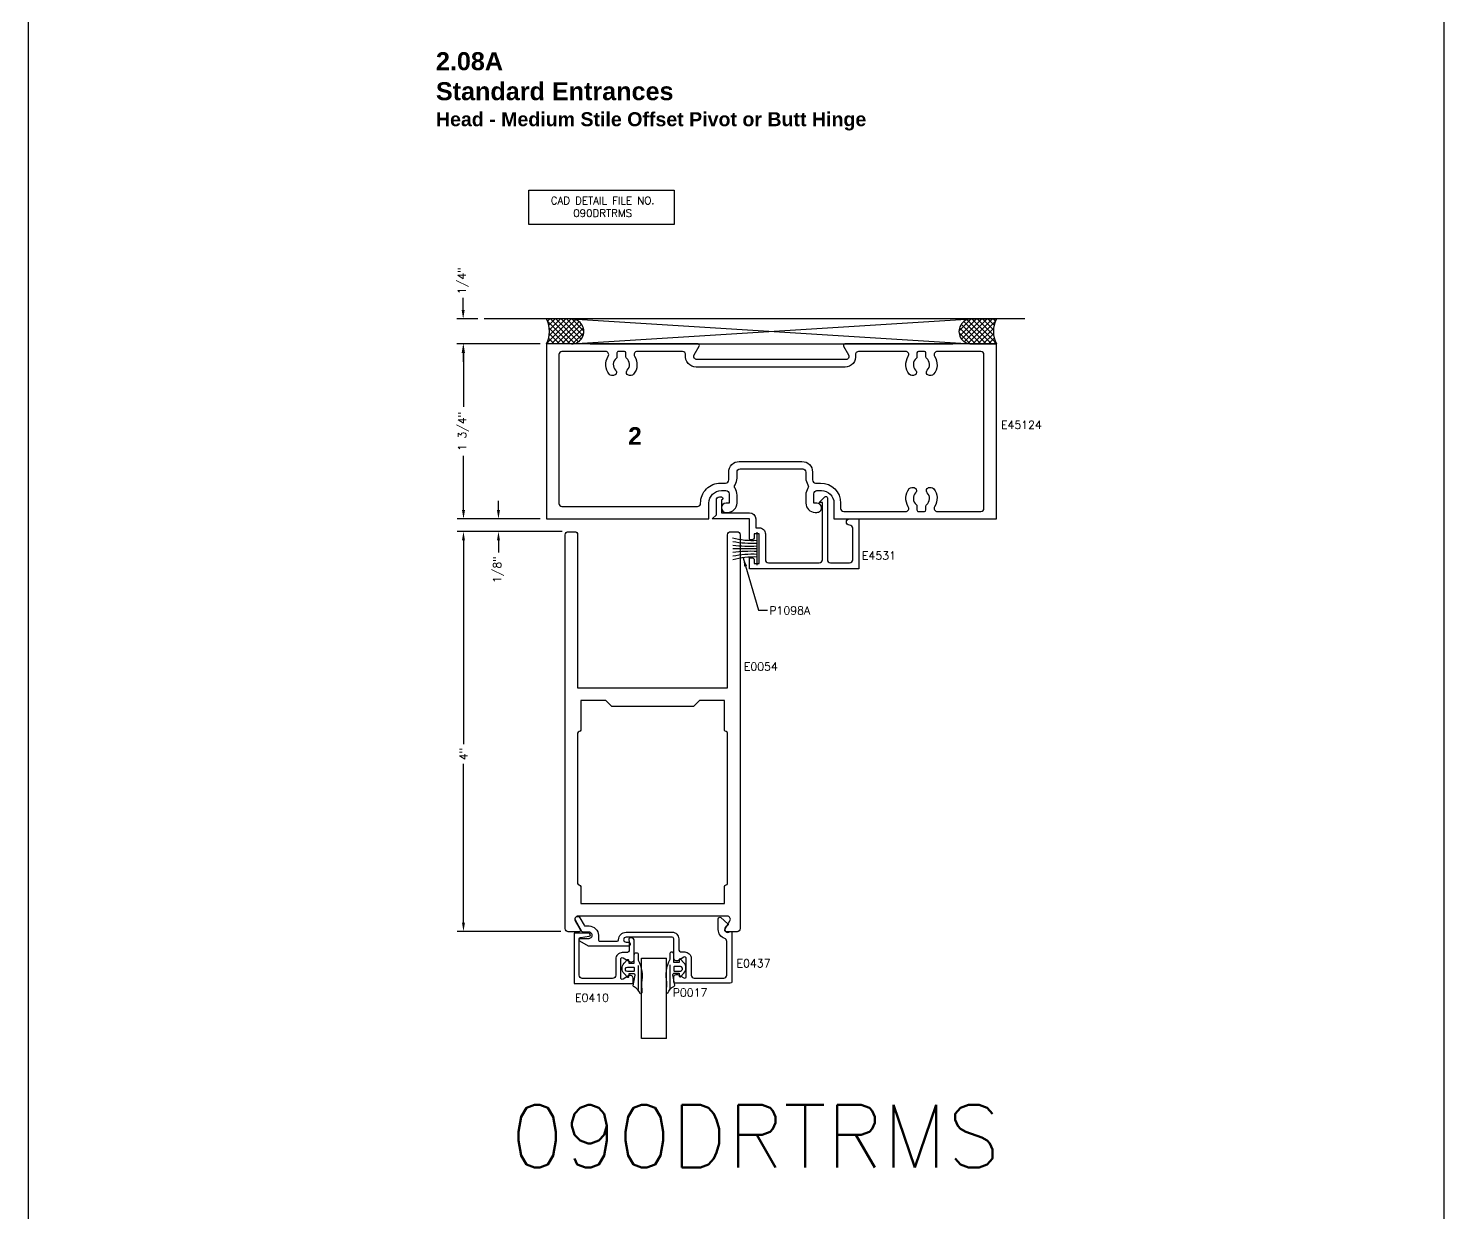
# Model space of a CAD drawing. Extents: x 0 to 130, y 0 to 90.
# Drawn here: x 0.25 to 14.4, y 45.24 to 57.08 of the extents above; entities that cross this region are included whole.
import ezdxf

# ---------------------------------------------------------------- set-up
doc = ezdxf.new("R2010")
doc.units = 0
doc.header["$MEASUREMENT"] = 0
doc.header["$PDMODE"] = 3
doc.layers.get('DEFPOINTS').update_dxf_attribs({"linetype": 'CONTINUOUS'})
for name, color, linetype in [('R-ANNO-DIMS', 3, 'CONTINUOUS'), ('R-ANNO-TEXT', 6, 'CONTINUOUS'), ('R-DET1', 4, 'CONTINUOUS'), ('R-DET2', 2, 'CONTINUOUS'), ('R-DET3', 5, 'CONTINUOUS'), ('R-OTLN', 1, 'CONTINUOUS'), ('R-PAT1', 5, 'CONTINUOUS'), ('TITLE', 7, 'CONTINUOUS')]:
    doc.layers.add(name, color=color, linetype=linetype)
doc.styles.get("Standard").update_dxf_attribs({"font": 'simplex'})
doc.dimstyles.new('1X', dxfattribs={"dimscale": 0, "dimtxt": 0.08, "dimasz": 0.09, "dimexe": 0.062, "dimexo": 0.062, "dimgap": 0.045, "dimtad": 0, "dimdec": 4, "dimzin": 4, "dimtxsty": 'STANDARD', "dimcen": 0, "dimazin": 3, "dimtp": 0.02, "dimtfac": 1, "dimtdec": 4, "dimtofl": 0, "dimtmove": 0, "dimatfit": 3, "dimtolj": 1, "dimtzin": 4})

# ---------------------------------------------------------------- blocks, each defined once
blk = doc.blocks.new('*D65')
at = {"layer": 'DEFPOINTS', "color": 0}
for p in [(4.806738456275077, 54.1723419250462), (4.597700676165396, 53.9223409250462), (5.42981203954157, 53.9223409250462)]:
    blk.add_point(p, dxfattribs=at)
at = {"layer": 'R-ANNO-DIMS', "color": 0}
for p, q in [((4.597700676165397, 54.26234192504621), (4.597700676165397, 54.38362763933192)), ((4.744738456275077, 54.1723419250462), (4.535700676165397, 54.1723419250462)), ((5.36781203954157, 53.9223409250462), (4.535700676165396, 53.9223409250462)), ((4.597700676165396, 53.8323409250462), (4.597700676165396, 53.7423409250462))]:
    blk.add_line(p, q, dxfattribs=at)
for points in [[(4.582700676165397, 54.26234192504621), (4.612700676165397, 54.26234192504621), (4.597700676165397, 54.1723419250462)], [(4.582700676165397, 53.8323409250462), (4.612700676165396, 53.8323409250462), (4.597700676165396, 53.9223409250462)]]:
    blk.add_solid(points, dxfattribs=at)
at = {"layer": 'R-ANNO-DIMS', "color": 0, "insert": (4.597700676165388, 54.5543419250462), "char_height": 0.08, "attachment_point": 5, "rotation": 90}
blk.add_mtext('\\A1;1/4"', dxfattribs=at)
blk = doc.blocks.new('*D62')
at = {"layer": 'DEFPOINTS', "color": 0}
for p in [(4.600801960405786, 53.9223409250462), (5.42981203954157, 53.9223409250462), (5.429813039541571, 52.1723419250462)]:
    blk.add_point(p, dxfattribs=at)
at = {"layer": 'R-ANNO-DIMS', "color": 0}
for p, q in [((5.36781203954157, 53.9223409250462), (4.538801960405785, 53.9223409250462)), ((4.600801960405786, 53.8323409250462), (4.600801960405786, 53.2923414250462)), ((4.600801960405786, 52.26234192504621), (4.600801960405786, 52.8023414250462)), ((5.367813039541571, 52.1723419250462), (4.538801960405785, 52.1723419250462))]:
    blk.add_line(p, q, dxfattribs=at)
for points in [[(4.585801960405786, 53.8323409250462), (4.615801960405785, 53.8323409250462), (4.600801960405786, 53.9223409250462)], [(4.585801960405786, 52.26234192504621), (4.615801960405785, 52.26234192504621), (4.600801960405786, 52.1723419250462)]]:
    blk.add_solid(points, dxfattribs=at)
at = {"layer": 'R-ANNO-DIMS', "color": 0, "insert": (4.600801960405778, 53.0473414250462), "char_height": 0.08, "attachment_point": 5, "rotation": 90}
blk.add_mtext('\\A1;1 3/4"', dxfattribs=at)
blk = doc.blocks.new('*D63')
at = {"layer": 'DEFPOINTS', "color": 0}
for p in [(5.429813039541571, 52.1723419250462), (4.950431338560648, 52.0473419250462), (5.64831303954157, 52.0473419250462)]:
    blk.add_point(p, dxfattribs=at)
at = {"layer": 'R-ANNO-DIMS', "color": 0}
for p, q in [((4.950431338560648, 52.26234192504621), (4.950431338560648, 52.3523419250462)), ((5.367813039541571, 52.1723419250462), (4.888431338560648, 52.1723419250462)), ((5.58631303954157, 52.0473419250462), (4.888431338560648, 52.0473419250462)), ((4.950431338560648, 51.9573419250462), (4.950431338560648, 51.83605621076049))]:
    blk.add_line(p, q, dxfattribs=at)
for points in [[(4.935431338560648, 52.26234192504621), (4.965431338560648, 52.26234192504621), (4.950431338560648, 52.1723419250462)], [(4.935431338560648, 51.9573419250462), (4.965431338560648, 51.9573419250462), (4.950431338560648, 52.0473419250462)]]:
    blk.add_solid(points, dxfattribs=at)
at = {"layer": 'R-ANNO-DIMS', "color": 0, "insert": (4.95043133856064, 51.66534192504621), "char_height": 0.08, "attachment_point": 5, "rotation": 90}
blk.add_mtext('\\A1;1/8"', dxfattribs=at)
blk = doc.blocks.new('*D64')
at = {"layer": 'DEFPOINTS', "color": 0}
for p in [(5.64831303954157, 52.0473419250462), (4.600801960405795, 48.0473419250462), (5.637313039541567, 48.0473419250462)]:
    blk.add_point(p, dxfattribs=at)
at = {"layer": 'R-ANNO-DIMS', "color": 0}
for p, q in [((5.58631303954157, 52.0473419250462), (4.538801960405795, 52.0473419250462)), ((4.600801960405795, 51.9573419250462), (4.600801960405795, 49.92021620063662)), ((4.600801960405795, 48.1373419250462), (4.600801960405795, 49.72354953396994)), ((5.575313039541567, 48.0473419250462), (4.538801960405794, 48.0473419250462))]:
    blk.add_line(p, q, dxfattribs=at)
for points in [[(4.585801960405796, 51.9573419250462), (4.615801960405795, 51.9573419250462), (4.600801960405795, 52.0473419250462)], [(4.585801960405795, 48.1373419250462), (4.615801960405794, 48.1373419250462), (4.600801960405795, 48.0473419250462)]]:
    blk.add_solid(points, dxfattribs=at)
at = {"layer": 'R-ANNO-DIMS', "color": 0, "insert": (4.600801960405787, 49.82188286730328), "char_height": 0.08, "attachment_point": 5, "rotation": 90}
blk.add_mtext('\\A1;4"', dxfattribs=at)
blk = doc.blocks.new('WEATHERING')
at = {"layer": 'R-DET2'}
for p, q in [((-4.440892098500626e-16, -0.2206595318227862), (-4.440892098500626e-16, 0.1073404681772168)), ((-4.440892098500626e-16, -0.05665953182278471), (-0.2419998332120277, -0.05665953327218531))]:
    blk.add_line(p, q, dxfattribs=at)
for centre, radius, start, end in [((-0.04701296953432932, 0.7531408851622032), 0.7273511270841966, 254.2861522093588, 273.7059457995631), ((-0.0561369796856046, 0.9847608288750038), 0.9863595949626109, 259.086238136679, 273.2626548731775), ((-0.03567103497577806, -0.8670387713873531), 0.7273511270841966, 87.09622989003036, 106.5160234802343), ((-0.08379120612543334, 1.279711569755818), 1.310925754040591, 263.0593660100825, 273.664705989525), ((-0.04155143705471476, -1.098763752255092), 0.9863595949626109, 87.53952081641549, 101.715937552914), ((-0.06507359870018137, -1.39407274923563), 1.310925754040591, 87.1374697000681, 97.74280967951063)]:
    blk.add_arc(centre, radius, start, end, dxfattribs=at)
blk = doc.blocks.new('S')
at = {"layer": 'R-DET2'}
for p, q in [((4.541556015558026, 7.201456193168623), (4.541555604291403, 8.003590023514365)), ((4.541555604291403, 8.003590023514365), (4.791555604291403, 8.003590023514365)), ((4.791556015558026, 7.201456193168623), (4.791555604291403, 8.003590023514365)), ((4.791556015558026, 7.201456193168623), (4.541556015558026, 7.201456193168623))]:
    blk.add_line(p, q, dxfattribs=at)
blk = doc.blocks.new('GLASS')
at = {"layer": 'R-DET2'}
blk.add_blockref('S', (-4.541556015558026, -7.201456193168623), dxfattribs=at)
blk = doc.blocks.new('QUARTER_INCH_GLASS')
at = {"layer": 'R-DET2'}
blk.add_blockref('GLASS', (0, 0), dxfattribs=at)
blk = doc.blocks.new('1-4_P0017')
at = {"layer": 'R-DET2'}
for points in [[(-0.1267523879662509, 0.09285736880455886), (-0.130864172818101, 0.190965940687164, -0.2804744537316808), (-0.1146713115216027, 0.2007469999770137, 0.1690634905219287), (-0.05271572084824783, 0.1318408093168131, -0.3788088368526451), (-0.04483485031198065, 0.1211881925994902), (-0.06404886197022464, 0.0158715574274737, 0.3462419148266733), (-0.05408691498930729, 0), (0, 0), (0.001110865077922796, 0.03019724594199147, -0.6086559015379466), (0.01425560596722697, 0.03560061290069427), (0.04656627681494818, -0.0009520256989077325, -0.3786170875212405), (0.04656627681494818, -0.104047974301082), (0.01425560596722697, -0.140600612900684, -0.6086559015379387), (0.001110865077924572, -0.1351972459419812), (0, -0.1049999999999898), (-0.05499999999999972, -0.1049999999999898), (-0.05499999999999972, -0.1899999999999977, -0.9999999999999999), (-0.09500000000000064, -0.1899999999999977), (-0.09499999999999886, -0.1349604927323327, -0.1753644488707544)], [(0.03150103251055469, -0.05094348725565112, -0.341998713119647), (0.01213611577951745, -0.06594348725565169), (-0.04654634258600154, -0.06594348725565169, -0.414213562373095), (-0.05454634258600066, -0.05794348725565612), (-0.05454634258600066, -0.02894348725565976, -0.4142135623730958), (-0.04654634258600154, -0.02094348725564998), (0.01213611577951745, -0.02094348725564998, -0.341998713119647), (0.03150103251055469, -0.03594348725565055, -0.1270166537925822)]]:
    blk.add_lwpolyline(points, format="xyb", close=True, dxfattribs=at)
blk.add_lwpolyline([(-0.09454634258599981, -0.08175369667686994), (-0.0942987305522518, 0.1580223409793007)], dxfattribs=at)

msp = doc.modelspace()

# ---------------------------------------------------------------- hatches: boundary and pattern name
at = {"layer": 'R-PAT1'}
h = msp.add_hatch(dxfattribs=at)
h.set_pattern_fill('ANSI37', color=256, scale=0.3, style=0)
h.set_pattern_definition([(45, (2.921968882978149, 47.12222285405281), (-0.02651650429449553, 0.02651650429449553), []), (135, (2.921968882978149, 47.12222285405281), (-0.02651650429449553, -0.02651650429449553), [])])
h.paths.add_polyline_path([(5.429813039541571, 54.1723419250462, -0.2499996235299455), (5.429813039541571, 53.9223419250462), (5.679764039541573, 53.9223419250462), (5.69542570784553, 53.9233207793152, 0.8820054922996421), (5.695425707845544, 54.1713630707772), (5.679767111165321, 54.17234173306972)])
h = msp.add_hatch(dxfattribs=at)
h.set_pattern_fill('ANSI37', color=256, scale=0.3, style=0)
h.set_pattern_definition([(135, (12.43765719610525, 47.12222285405241), (0.02651650429449553, 0.02651650429449553), []), (45.00000000000001, (12.43765719610525, 47.12222285405241), (0.02651650429449553, -0.02651650429449553), [])])
h.paths.add_polyline_path([(9.92981303954183, 54.1723419250458, 0.2499996235299455), (9.92981303954183, 53.9223419250458), (9.679862039541828, 53.9223419250458), (9.664200371237872, 53.9233207793148, -0.8820054922996421), (9.664200371237872, 54.17136307077681), (9.679858967918065, 54.17234173306932)])

# ---------------------------------------------------------------- linework, layer by layer
at = {"layer": 'R-ANNO-TEXT'}
msp.add_lwpolyline([(5.255624401366832, 55.45889892238861), (6.707104344362056, 55.45889892238861), (6.707104344362056, 55.11683608288467), (5.255624401366832, 55.11683608288467)], close=True, dxfattribs=at)
at = {"layer": 'R-DET1'}
msp.add_lwpolyline([(7.460313039541568, 52.2343409250462, -0.414213562373095), (7.522313039541567, 52.1723409250462), (7.522313039541569, 52.0853409250462), (7.557313039541569, 52.0853399250462, -0.414213562373095), (7.619313039541568, 52.0233399250462), (7.619312039541567, 51.7653409250462, 0.414213562373095), (7.650312039541568, 51.7343409250462), (8.15781103954157, 51.7343409250462, 0.414213562373095), (8.188811039541571, 51.7653409250462), (8.18881103954157, 52.33734092504621), (8.157811039541572, 52.33734092504621), (8.213461503840948, 52.39299146074682, -0.6681786379192909), (8.23881203954157, 52.3824909250462), (8.238811039541568, 51.7653409250462, 0.414213562373095), (8.269811039541569, 51.7343409250462), (8.46106203954157, 51.7343409250462, 0.414213562373095), (8.49206203954157, 51.7653409250462), (8.49206203954157, 52.0793409250462, 0.423380872169868), (8.460062039509312, 52.11033892506234, -0.9999838710978167), (8.46006303954157, 52.1723409250462), (8.554063039541568, 52.1723409250462), (8.554063039541566, 51.6723409250462), (7.460313039541569, 51.6723409250462), (7.460313039541568, 51.7853409250462), (7.484313039541568, 51.7853409250462, -0.414213562373095), (7.507313039541568, 51.7623409250462), (7.507312039541567, 51.7283399250462), (7.557313039541569, 51.7283399250462), (7.557313039541569, 52.0233399250462), (7.507312039541567, 52.0233399250462), (7.50731303954157, 51.9883409250462, -0.414213562373095), (7.484313039541568, 51.96534092504621), (7.460313039541569, 51.96534092504621), (7.460313039541569, 52.1723409250462), (7.085812039541571, 52.1723409250462), (7.128812039541568, 52.21534092504621), (7.128813039541567, 52.36134092504621, -0.414213562373095), (7.159813039541568, 52.39234092504621), (7.17881303954157, 52.3923409250462, -0.9999999999999999), (7.17881303954157, 52.3623409250462), (7.17881303954157, 52.2343409250462)], format="xyb", close=True, dxfattribs=at)
for points in [[(6.226669742449843, 48.04108618393757), (6.687673589374256, 48.04108618393757, -0.4142135623730961), (6.752673589374254, 47.97608618393757), (6.752673589374254, 47.87407318393757, 0.414213562373095), (6.783673589374246, 47.84307318393756), (6.812673589374256, 47.84307318393756, -0.4142135623730971), (6.877673589374254, 47.77807318393756), (6.877673589374254, 47.61208718393756, 0.4142135623730909), (6.908673589374246, 47.58108718393757), (7.202668589374255, 47.58108718393757, 0.414213562373097), (7.233668589374247, 47.61208718393756), (7.233668589374247, 47.94912755642893, 0.3256627348960042), (7.212168839374257, 47.97863594930176, -0.3256627348960061), (7.14766958937426, 48.06716112792027), (7.14766958937426, 48.17554083484993, -0.6370702608074877), (7.172311403519558, 48.1870315014967), (7.24495245305117, 48.1260784236264, -0.4779725156330272), (7.244655568240304, 48.11051791933144), (7.224578856993006, 48.09493700680277, 0.8690679817257174), (7.255089982808727, 48.04166082186084), (7.269960282010018, 48.04760411310222, -0.5305087645628392), (7.283671589374251, 48.03831830685569), (7.283671589374251, 47.54608418393757, -0.414213562373095), (7.26867158937425, 47.53108418393757), (6.717669589374253, 47.53108418393757, -0.414213562373095), (6.702669589374253, 47.54608418393757), (6.702669589374253, 47.58858155117851, -0.5773590294055263), (6.749170294917192, 47.61542793133806), (6.805169247982519, 47.58309495843746, 0.577359029405527), (6.827669589374253, 47.59608514238562), (6.827669589374253, 47.77807222556046, 0.5773411719359663), (6.805169943908822, 47.79106281130142), (6.749168856669485, 47.75873260630917, -0.5773411719359708), (6.702669589374253, 47.78557981684045), (6.702669589374253, 47.97608718393757, 0.414213562373095), (6.687669589374252, 47.99108718393757), (6.226672189374256, 47.99108718393757, 0.9999999999999999), (6.226672189374256, 47.94108418393756), (6.248675289374262, 47.94108418393756, -0.9999999999999999), (6.248675289374262, 47.90108718393756), (5.851672189374256, 47.90108718393756), (5.765052910900934, 47.9510957303203, -0.7673308307992981), (5.77255278522108, 47.97908618393757), (5.856202858589043, 47.97908618393757, 1.005703951557746), (5.856554489405113, 48.04108418393498), (5.797554203508582, 48.0410862542395, -0.2679461651077127), (5.784564170364519, 48.04858656329439), (5.719903053483961, 48.16058905682597, -0.9999753425578025), (5.763201815300079, 48.18558765861997), (5.8065066808133, 48.11058585237497, 0.2679423533374695), (5.819496870436666, 48.10308618393756), (5.856557289374251, 48.10308618393756, -0.4142135623730981), (5.949557289374255, 48.01008618393756), (5.949557289374255, 47.96608618393756, 0.4142135623731037), (5.964556689374263, 47.95108618393756), (6.136670689375649, 47.95108618393756, 0.4142119352166017), (6.151670689375408, 47.96608610060562, -0.414211935216602), (6.226672189374256, 48.04108718393756)], [(6.26996558731237, 47.98463335398743, 0.455991135179026), (6.25511358731238, 47.96753293984325), (6.258349587312381, 47.94463343984325), (6.258351587312376, 47.86759463984325, -0.414213562373095), (6.22735158731237, 47.83659463984325), (6.188539587878296, 47.8365948344689, 0.4157347223605668), (6.123350587312373, 47.77144653984325), (6.123349587312376, 47.61063330984325, -0.414213562373095), (6.092349587312384, 47.57963330984325), (5.788352587312374, 47.57963330984325, -0.414213562373095), (5.757352587312369, 47.61063330984325), (5.757349587312376, 47.97433993984325, -0.3788668861742498), (5.770521587650521, 47.98922813708926), (5.856178574787577, 47.99974554185188, 0.9407073484462662), (5.854350587312382, 48.02963353984325), (5.707351587312374, 48.02963343984325), (5.707351587312374, 47.52963346244325), (6.298350987312375, 47.52963346244325), (6.298352580802188, 47.57693999984325, 0.5773503096053217), (6.251852587312371, 47.60378677984325), (6.195850587312378, 47.57145502984325, -0.5773499475982407), (6.173350579567312, 47.58444540984325), (6.17335058731237, 47.77159493984325, -0.5773500587095051), (6.195850579109717, 47.78458532563582), (6.261850642719523, 47.74648013580881, 0.5773539268997976), (6.308351087312374, 47.77332683984325), (6.30835098731238, 47.95363323984325, 0.4142112813889879), (6.277350987312374, 47.98463333984326), (6.26996558731237, 47.98463333984325)]]:
    msp.add_lwpolyline(points, format="xyb", dxfattribs=at)
at = {"layer": 'R-DET3'}
for p, q in [((10.21477662839451, 54.1723419250462), (4.806738456275077, 54.1723419250462)), ((5.67976403954157, 53.9223419250462), (9.67976403954157, 54.1723419250462)), ((5.67976403954157, 54.1723419250462), (9.67976403954157, 53.9223419250462)), ((5.866812039541571, 53.9223419250462), (9.49281303954157, 53.9223419250462))]:
    msp.add_line(p, q, dxfattribs=at)
at = {"layer": 'R-OTLN'}
for points in [[(7.242813039541677, 52.23834192504584, 0.4142135623730881), (7.335813039541684, 52.33134192504583), (7.335813039541691, 52.41134192504583, 0.1450639488188901), (7.315627960291371, 52.4794508994048, -0.2963644576983778), (7.315627960291408, 52.51323295068685, 0.1450639488188857), (7.335813039541707, 52.58134192504583), (7.33581303954171, 52.64134192504604, -0.4142135623730993), (7.366813039541714, 52.67234192504603), (7.992813039541717, 52.67234192504598, -0.4142135623730824), (8.023813039541713, 52.64134192504598), (8.023813039541707, 52.58134192504578, 0.1450639488188585), (8.043998118791931, 52.51323295068679, -0.296364457698342), (8.043998118791984, 52.47945089940474, 0.1450639488188452), (8.023813039541693, 52.41134192504578), (8.023813039541686, 52.33134192504578, 0.4142135623730909), (8.116813039541677, 52.23834192504577), (8.13381303954168, 52.23834192504576, 0.414213562373095), (8.179813039541683, 52.28434192504577), (8.179813039541683, 52.28534192504576, 0.4142135623731008), (8.133813039541689, 52.33134192504576), (8.103813039541688, 52.33134192504576), (8.103813039541691, 52.42534192504576, -0.4142135623731076), (8.134813039541697, 52.45634192504576), (8.179813039541704, 52.45634192504576, -0.4142135623730877), (8.30481303954169, 52.33134192504575), (8.304813039541674, 52.17234192504585), (9.929813039541674, 52.1723419250458), (9.92981303954183, 53.9223419250458), (8.413793801655356, 53.92234192504584, 0.577350269189471), (8.400803420598585, 53.89984192504584), (8.451032894018038, 53.81284192504583, -0.57735026918961), (8.424186106500716, 53.76634192504584), (6.935439972582813, 53.76634192504608, -0.5773502691896472), (6.908593185065499, 53.81284192504607), (6.958822658485012, 53.89984192504618, 0.5773502691895156), (6.945832277428245, 53.92234192504617), (5.429813039541827, 53.92234192504621), (5.429813039541571, 52.1723419250462), (7.054813039541671, 52.17234192504606), (7.054813039541685, 52.33134192504585, -0.414213562373102), (7.179813039541699, 52.45634192504584), (7.224813039541697, 52.45634192504583, -0.4142135623730909), (7.255813039541696, 52.42534192504584), (7.255813039541685, 52.33134192504584), (7.225813039541688, 52.33134192504583, 0.4142135623730892), (7.179813039541681, 52.28534192504585), (7.179813039541681, 52.28434192504585, 0.414213562373095), (7.225813039541677, 52.23834192504584)], [(7.358313039541722, 52.74734192504604), (7.984313039541723, 52.74734192504598, -0.4142135623730828), (8.090313039541712, 52.64134192504598), (8.090313039541705, 52.56234192504577, 0.4142135623731036), (8.121313039541702, 52.53134192504577), (8.171313039541712, 52.53134192504575, -0.4142135623730859), (8.37131303954169, 52.33134192504574), (8.371313039541684, 52.27834192504585, 0.414213562373112), (8.402313039541681, 52.24734192504584), (9.021689558385244, 52.24734192504583, 0.5909721686703271), (9.047884686258254, 52.29491947841528, -0.3197947741337319), (9.057802393306144, 52.47568496720919, -0.2280737748821561), (9.082026693467423, 52.48734114954834), (9.099330485119896, 52.48734114954834, -0.6627684587132939), (9.121577090242024, 52.43475206525696, 0.4424000818804544), (9.129080252184341, 52.3151114696517, -0.227734849676213), (9.134705242049026, 52.30340210651944), (9.134705242049023, 52.26234192504582, 0.4142135623730777), (9.14970524204902, 52.24734192504582), (9.209705242049022, 52.24734192504582, 0.414213562373043), (9.22470524204902, 52.26234192504582), (9.224705242049026, 52.30340210651945, -0.2277348496761905), (9.230330231913715, 52.31511146965169, 0.4424000818804366), (9.237833393856054, 52.43475206525694, -0.662768458713291), (9.260079998978188, 52.48734114954832), (9.277383790630665, 52.48734114954831, -0.2280737748821675), (9.301608090791891, 52.47568496720913, -0.3197947741336889), (9.31152579783981, 52.29491947841527, 0.5909721686703405), (9.337720925712809, 52.24734192504582), (9.773704994987394, 52.2473419250458, 0.4142135623730781), (9.804704994987393, 52.2783419250458), (9.804704994987528, 53.8163419250458, 0.4142135623731203), (9.77370499498753, 53.84734192504581), (9.337720630872823, 53.84734192504582, 0.5909723298328046), (9.311525510920315, 53.79976435916074, -0.3197949057954984), (9.301607843730398, 53.618998807385, -0.2280737748821255), (9.277383543569119, 53.60734262504586), (9.260079751916642, 53.60734262504587, -0.6627684587133024), (9.237833146794518, 53.65993170933724, 0.4424000818804961), (9.230329984852215, 53.77957230494252, -0.227734849676208), (9.22470499498753, 53.79128166807476), (9.22470499498753, 53.83234192504582, 0.4142135623730779), (9.20970499498753, 53.84734192504582), (9.149704994987534, 53.84734192504582, 0.4142135623730777), (9.134704994987533, 53.83234192504582), (9.134704994987526, 53.79128166807475, -0.2277348496762266), (9.129080005122841, 53.7795723049425, 0.4424000818804646), (9.121576843180506, 53.65993170933725, -0.6627684587133279), (9.099330238058382, 53.60734262504588), (9.082026446405887, 53.60734262504588, -0.2280737748821582), (9.057802146244661, 53.61899880738508, -0.3197949057954397), (9.047884479054733, 53.79976435916075, 0.5909723298328557), (9.021689359102233, 53.84734192504582), (8.55136219134989, 53.84734192504584, 0.4555777974233098), (8.520661763391317, 53.81204265497284, -0.4555777974233262), (8.41568610650071, 53.69134192504583), (6.926939972582801, 53.69134192504607, -0.4555777974235188), (6.821964315692224, 53.81204265497315, 0.4555777974235117), (6.791263887733658, 53.84734192504617), (6.33772069415765, 53.84734192504618, 0.5909721163655803), (6.311525563714074, 53.79976437573864, -0.3197947314035347), (6.301607843730292, 53.61899890738523, -0.228073774881944), (6.277383543568991, 53.60734272504613), (6.260079751916662, 53.60734272504614, -0.6627684587132588), (6.237833146794534, 53.65993180933751, 0.4424000818804217), (6.230329984852215, 53.77957240494277, -0.2277348496761966), (6.224704994987528, 53.79128176807501), (6.224704994987531, 53.83234192504619, 0.4142135623731125), (6.209704994987531, 53.84734192504619), (6.149704994987532, 53.84734192504619, 0.4142135623730777), (6.13470499498753, 53.83234192504619), (6.134704994987528, 53.79128176807502, -0.2277348496762149), (6.129080005122839, 53.77957240494278, 0.442400081880425), (6.121576843180501, 53.65993180933752, -0.6627684587132534), (6.099330238058362, 53.60734272504614), (6.082026446405889, 53.60734272504615, -0.2280737748821419), (6.057802146244613, 53.6189989073853, -0.3197947314033007), (6.04788442626098, 53.79976437573865, 0.5909721163656052), (6.021689295817406, 53.84734192504619), (5.585704994987429, 53.8473419250462, 0.4142135623730783), (5.554704994987429, 53.8163419250462), (5.554704994987299, 52.3283419250462, 0.4142135623731117), (5.585704994987294, 52.29734192504619), (6.94031303954168, 52.29734192504607, 0.414213562373095), (6.971313039541682, 52.32834192504608), (6.971313039541682, 52.33134192504586, -0.4142135623731041), (7.171313039541706, 52.53134192504584), (7.221313039541704, 52.53134192504584, 0.4142135623731203), (7.252313039541708, 52.56234192504584), (7.252313039541709, 52.64134192504604, -0.4142135623730999)], [(5.61694621717025, 48.0765424009802), (5.616946217170254, 52.0145424009802, -0.4129032258064498), (5.647946217170256, 52.04554240098021), (5.710946217170255, 52.04554240098021, -0.4129032258064417), (5.741946217170254, 52.0145424009802), (5.741946217170254, 50.48354240098021), (7.241946217170256, 50.48354240098021), (7.241946217170256, 52.0145424009802, -0.4129032258064501), (7.272946217170254, 52.04554240098021), (7.335946217170255, 52.04554240098021, -0.4129032258064417), (7.366946217170256, 52.0145424009802), (7.366946217170254, 48.07654240098021, -0.4142135623730783), (7.335946217170253, 48.04554240098021), (7.227946217170253, 48.04554240098021, -0.5737347990203159), (7.214946217170253, 48.0680424009802), (7.265146217170253, 48.15504240098021, 0.5768466290998722), (7.238346217170253, 48.2015424009802), (5.745546217170254, 48.2015424009802, 0.5768466290998437), (5.718746217170255, 48.15504240098021), (5.768846217170253, 48.06814240098021, -0.5781738111496395), (5.755946217170253, 48.04554240098021), (5.647946217170251, 48.04554240098021, -0.4142135623730867)], [(5.772946217170256, 50.35854240098021), (5.772946217170256, 50.06154240098021, -0.4133333333333521), (5.757946217170256, 50.04654240098021), (5.756946217170254, 50.04654240098021, 0.4133333333333178), (5.741946217170254, 50.03154240098021), (5.741946217170254, 48.52854240098021, 0.4133333333333176), (5.756946217170254, 48.51354240098021), (5.757946217170256, 48.51354240098021, -0.4133333333333176), (5.772946217170256, 48.49854240098021), (5.772946217170254, 48.3265424009802), (7.210946217170253, 48.3265424009802), (7.210946217170255, 48.49854240098021, -0.4133333333333178), (7.225946217170256, 48.51354240098021), (7.226946217170255, 48.51354240098021, 0.4133333333333176), (7.241946217170256, 48.52854240098021), (7.241946217170256, 50.03154240098021, 0.4133333333333176), (7.226946217170255, 50.04654240098021), (7.225946217170256, 50.04654240098021, -0.4133333333333348), (7.210946217170255, 50.06154240098021), (7.210946217170255, 50.35854240098021), (6.960946217170255, 50.35854240098021), (6.898946217170256, 50.29654240098021), (6.084946217170256, 50.29654240098021), (6.022946217170254, 50.35854240098021)]]:
    msp.add_lwpolyline(points, format="xyb", close=True, dxfattribs=at)
at = {"layer": 'R-PAT1'}
for p, q in [((5.679594039877681, 54.17234173320264), (5.429813039541571, 54.1723419250462)), ((9.68003203920572, 54.17234173320224), (9.92981303954183, 54.1723419250458)), ((5.679813039541571, 53.92234173320235), (5.42981203954157, 53.9223409250462)), ((5.679866039541569, 53.9223419250462), (5.429813039541571, 53.9223419250462)), ((9.679760039541833, 53.9223419250458), (9.92981303954183, 53.9223419250458)), ((9.67981303954183, 53.92234173320195), (9.929814039541832, 53.9223409250458))]:
    msp.add_line(p, q, dxfattribs=at)
for centre, radius, start, end in [((5.19543763954157, 54.0473419250462), 0.2656253529412432, 331.927553666777, 28.07244633322297), ((5.679813039541571, 54.0473419250462), 0.125, 270, 90.10038210299916), ((9.67981303954183, 54.0473419250458), 0.125, 89.89961789700082, 270), ((10.16418843954183, 54.0473419250458), 0.2656253529412432, 151.927553666777, 208.072446333223), ((5.679813039541571, 54.0473419250462), 0.1250001918438528, 269.8996178970031, 270), ((9.67981303954183, 54.0473419250458), 0.1250001918438528, 270, 270.1003821029969)]:
    msp.add_arc(centre, radius, start, end, dxfattribs=at)
at = {"layer": 'TITLE'}
for p, q in [((14.40086279050743, 89.87895019504157), (14.40086279050743, 14.87895019504157)), ((0.25, 84.87895019504157), (0.25, 5.250000000000002))]:
    msp.add_line(p, q, dxfattribs=at)

# ---------------------------------------------------------------- block references
at = {"layer": 'R-DET2'}
for name, p in [('WEATHERING', (7.535444763138575, 51.93213142665484)), ('QUARTER_INCH_GLASS', (6.381026704677534, 46.97895035359183))]:
    msp.add_blockref(name, p, dxfattribs=at)
at = {"layer": 'R-DET3', "rotation": 180}
msp.add_blockref('1-4_P0017', (6.253351079824782, 47.62620548162206), dxfattribs=at)
at = {"layer": 'R-DET3', "xscale": -1, "rotation": 180}
msp.add_blockref('1-4_P0017', (6.757669589374245, 47.63137292228558), dxfattribs=at)

# ---------------------------------------------------------------- texts
at = {"layer": 'R-ANNO-TEXT'}
for s, insert, char_height, width, attachment_point in [('CAD DETAIL FILE NO.\\P090DRTRMS', (5.992306663193618, 55.39331617120479), 0.075, 1.875, 2), ('{\\fArial|b1|i0|c0|p34;2}', (6.247459632829731, 53.09006122334144, 6.210692218000771), 0.175, 7.44, 1)]:
    msp.add_mtext(s, dxfattribs=dict(at, insert=insert, char_height=char_height, width=width, attachment_point=attachment_point))
at = {"layer": 'R-ANNO-TEXT', "char_height": 0.08, "attachment_point": 4}
for s, insert in [('E45124', (9.974816419709452, 53.11321198276283)), ('\\A1;E4531', (8.584733176070312, 51.80572116466034)), ('\\A1;P1098A', (7.658439360044277, 51.25759549675125)), ('\\A1;E0054', (7.404181720980727, 50.6968862169167)), ('\\A1;E0437', (7.331091747968429, 47.72963811827052)), ('\\A1;E0410', (5.716150909775834, 47.38547411587662)), ('\\A1;P0017', (6.692957663750789, 47.43687499843831))]:
    msp.add_mtext(s, dxfattribs=dict(at, insert=insert))
at = {"layer": 'TITLE'}
msp.add_text('090DRTRMS', height=0.625, dxfattribs=at).set_placement((5.069399695831358, 45.68916420946874))
at = {"layer": 'TITLE', "insert": (4.325330457063952, 56.83953118551894, 6.210692218000771), "char_height": 0.18, "width": 7.44, "attachment_point": 1}
msp.add_mtext('{\\fArial|b1|i0|c0|p34;2.08A\\PStandard Entrances\\P\\H0.7778x;Head - Medium Stile Offset Pivot or Butt Hinge}', dxfattribs=at)

# ---------------------------------------------------------------- dimensions: what is measured, and where the dimension line sits
at = {"layer": 'R-ANNO-DIMS'}
for base, p1, p2, picture, middle in [((4.597700676165396, 53.9223409250462), (4.806738456275077, 54.1723419250462), (5.42981203954157, 53.9223409250462), '*D65', (4.597700676165388, 54.5543419250462)), ((4.950431338560648, 52.0473419250462), (5.429813039541571, 52.1723419250462), (5.64831303954157, 52.0473419250462), '*D63', (4.95043133856064, 51.66534192504621)), ((4.600801960405795, 48.0473419250462), (5.64831303954157, 52.0473419250462), (5.637313039541567, 48.0473419250462), '*D64', (4.600801960405787, 49.82188286730328))]:
    dim = msp.add_linear_dim(base=base, p1=p1, p2=p2, angle=90, dimstyle='1X', override={"dimscale": 1, "dimpost": '"'}, dxfattribs=at)
    dim.commit()
    dim.dimension.update_dxf_attribs({"geometry": picture, "text_midpoint": middle, "dimtype": 160})
dim = msp.add_linear_dim(base=(4.600801960405786, 53.9223409250462), p1=(5.429813039541571, 52.1723419250462), p2=(5.42981203954157, 53.9223409250462), angle=90, dimstyle='1X', override={"dimscale": 1, "dimpost": '"'}, dxfattribs=at)
dim.commit()
dim.dimension.update_dxf_attribs({"geometry": '*D62', "text_midpoint": (4.600801960405778, 53.0473414250462)})

# ---------------------------------------------------------------- leaders
at = {"layer": 'R-ANNO-TEXT'}
msp.add_leader([(7.397011713598964, 51.78469537256903), (7.551930540193599, 51.25984461625522), (7.641930540193599, 51.25984461625522)], dimstyle='1X', override={"dimscale": 1}, dxfattribs=at)

doc.saveas('drawing.dxf')
